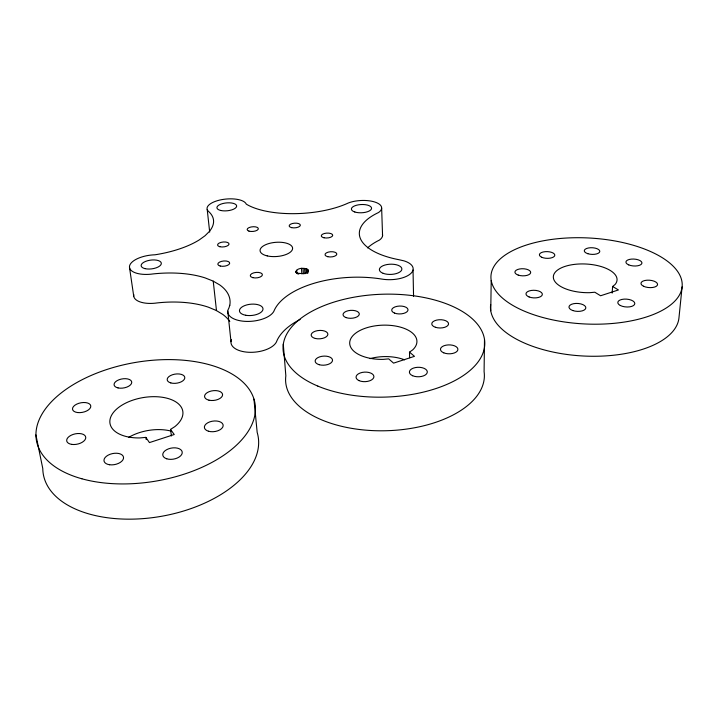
<?xml version="1.0" encoding="UTF-8"?>
<svg xmlns="http://www.w3.org/2000/svg" width="718" height="718" viewBox="0 0 718 718"><rect width="100%" height="100%" fill="white"/><g stroke="black" fill="none" stroke-linecap="round" stroke-linejoin="round"><path stroke-width="1.08" d="M484.488 339.524L484.094 371.718A99.425 53.051 -1.6 0 1 385.045 430.764A99.425 53.051 -1.6 0 1 285.845 375.837L283.278 344.11M490.753 310.768L491.211 280.469M612.149 293.097L612.616 286.473L615.057 284.516A31.906 14.315 2.9 0 0 591.228 264.484A31.906 14.315 2.9 0 0 553.336 276.717A31.906 14.315 2.9 0 0 589.801 292.675L594.827 292.226L600.58 295.762L618.431 289.955L612.616 286.473M682.1 286.895A95.745 43.035 2.9 0 1 534.811 315.094A95.745 43.035 2.9 0 1 542.79 240.889A95.745 43.035 2.9 0 1 682.1 286.895L678.941 318.011A94.417 44.48 3.3 0 1 579.408 355.76A94.417 44.48 3.3 0 1 490.663 304.495M297.584 273.89L296.211 272.643L296.669 270.291A6.067 2.755 -4 0 1 301.47 268.317L305.976 268.613L307.896 269.645L308.291 271.045L307.053 272.445A6.067 2.755 -4 0 1 302.951 273.702L297.44 273.172L296.112 272.014L296.669 270.291L296.884 273.531M409.502 352.143L412.751 349.828A33.62 17.097 -1.8 0 0 394.406 325.855A33.62 17.097 -1.8 0 0 350.178 340.135A33.62 17.097 -1.8 0 0 383.224 359.368L388.698 358.865L393.572 363.137L414.474 356.334L409.502 352.143L409.628 357.726M170.516 429.409L174.842 426.636A36.905 19.987 -9.5 0 0 164.314 397.61A36.905 19.987 -9.5 0 0 112.008 414.492A36.905 19.987 -9.5 0 0 139.848 437.935L145.862 437.379L149.443 442.593L174.241 434.516L170.516 429.409L171.431 435.97M298.589 273.558L298.715 274.204M35.9 434.884L42.784 468.549A109.055 61.91 -10 0 0 160.105 516.529A109.055 61.91 -10 0 0 257.179 432.416L253.948 399.127M296.606 272.643L296.731 273.352M296.112 272.014L296.211 272.643M145.862 437.379L146.203 439.578M129.518 267.581L133.745 296.292M296.31 270.65L296.462 272.993M207.215 209.521L209.683 232.085M213.228 281.151L216.477 310.598M227.777 311.163L230.99 341.66M296.013 271.341L296.058 271.799M301.47 268.317L301.829 273.764M303.059 268.227L303.4 273.684M304.594 268.326L304.917 273.791M305.976 268.613L306.209 272.984M307.098 269.062L307.322 273.432M307.896 269.645L308.058 272.921M381.653 208.328L382.568 235.71M413.029 269.995L413.559 296.39M382.407 234.23A19.951 8.562 -2.6 0 1 379.436 240.081A69.413 31.009 -0.9 0 0 367.589 247.889M300.115 319.492A78.397 40.073 -2.7 0 0 276.385 342.064A23.218 11.641 -5.5 0 1 248.455 352.26A23.218 11.641 -5.5 0 1 231.519 339.605M229.787 321.538A76.53 37.372 -8.1 0 0 222.795 314.439L216.271 310.481L208.462 307.214A76.53 37.372 -8.1 0 0 157.152 302.924A21.612 9.828 -7.6 0 1 133.79 294.559M128.513 437.468A36.313 20.562 -9.9 0 1 171.306 431.15M370.012 358.641A33.127 17.636 -1.6 0 1 404.611 359.835M229.787 305.303L228.862 308.184A23.55 11.273 -5.4 0 0 244.47 321.314A23.55 11.273 -5.4 0 0 273.809 311.415A79.527 38.808 -2.7 0 1 381.976 279.105A22.518 10.232 -1.8 0 0 410.22 274.007A22.518 10.232 -1.8 0 0 404.063 260.876L399.002 259.719A70.301 29.932 -1.1 0 1 378.485 212.555A20.185 8.257 -2.6 0 0 374.679 201.982A20.185 8.257 -2.6 0 0 348.239 203.023A64.584 25.247 -3.8 0 1 246.274 204.136A19.817 7.925 -5.4 0 0 221.413 199.712A19.817 7.925 -5.4 0 0 208.543 211.433A67.277 27.329 -7.1 0 1 209.36 231.456L205.061 235.728L199.344 239.848A67.277 27.329 -7.1 0 1 154.944 254.8A21.89 9.487 -7.4 0 0 129.482 266.504A21.89 9.487 -7.4 0 0 153.176 273.917A77.607 36.16 -7.9 0 1 205.133 277.911L213.022 281.034L219.609 284.849A77.607 36.16 -7.9 0 1 229.787 305.303M267.231 255.904A16.334 7.117 -4.5 0 0 292.576 248.85A16.334 7.117 -4.5 0 0 269.16 243.465A16.334 7.117 -4.5 0 0 267.231 255.904M248.931 231.106A5.627 2.351 -5 0 0 258.211 229.239A5.627 2.351 -5 0 0 251.103 226.969A5.627 2.351 -5 0 0 248.931 231.106M324.006 237.784A5.735 2.45 -3.4 0 0 332.721 235.342A5.735 2.45 -3.4 0 0 324.276 233.521A5.735 2.45 -3.4 0 0 324.006 237.784M219.87 246.732A5.762 2.468 -5.7 0 0 228.997 244.291A5.762 2.468 -5.7 0 0 221.018 242.379A5.762 2.468 -5.7 0 0 219.87 246.732M327.785 256.703A5.923 2.621 -3.3 0 0 336.832 254.163A5.923 2.621 -3.3 0 0 328.144 252.153A5.923 2.621 -3.3 0 0 327.785 256.703M220.229 266.037A5.959 2.63 -5.8 0 0 229.661 263.443A5.959 2.63 -5.8 0 0 221.413 261.388A5.959 2.63 -5.8 0 0 220.229 266.037M252.844 277.66A6.085 2.755 -5.1 0 0 262.384 274.976A6.085 2.755 -5.1 0 0 253.804 272.822A6.085 2.755 -5.1 0 0 252.844 277.66M144.991 268.631A10.169 4.407 -7.4 0 0 161.236 264.062A10.169 4.407 -7.4 0 0 147.477 260.76A10.169 4.407 -7.4 0 0 144.991 268.631M220.947 210.518A9.908 3.958 -5.4 0 0 236.599 206.506A9.908 3.958 -5.4 0 0 222.831 203.526A9.908 3.958 -5.4 0 0 220.947 210.518M291.652 227.651A5.609 2.351 -4.1 0 0 300.339 225.326A5.609 2.351 -4.1 0 0 292.262 223.549A5.609 2.351 -4.1 0 0 291.652 227.651M245.709 315.256A11.82 5.654 -5.4 0 0 263.003 308.776A11.82 5.654 -5.4 0 0 244.973 305.491A11.82 5.654 -5.4 0 0 245.709 315.256M383.134 273.316A11.264 5.116 -1.8 0 0 401.64 270.076A11.264 5.116 -1.8 0 0 387.092 264.538A11.264 5.116 -1.8 0 0 383.134 273.316M354.818 211.998A10.097 4.128 -2.6 0 0 371.377 209.091A10.097 4.128 -2.6 0 0 358.273 204.854A10.097 4.128 -2.6 0 0 354.818 211.998M620.298 305.482A8.517 3.922 4.2 0 0 634.524 304.531A8.517 3.922 4.2 0 0 624.113 299.119A8.517 3.922 4.2 0 0 620.298 305.482M541.614 257.215A7.718 3.366 1.7 0 0 554.538 256.057A7.718 3.366 1.7 0 0 545.15 251.677A7.718 3.366 1.7 0 0 541.614 257.215M628.735 264.888A8.015 3.455 3.7 0 0 641.802 263.578A8.015 3.455 3.7 0 0 631.293 259.117A8.015 3.455 3.7 0 0 628.735 264.888M572.793 310.544A8.454 3.976 3.1 0 0 585.834 307.977A8.454 3.976 3.1 0 0 573.583 303.696A8.454 3.976 3.1 0 0 572.793 310.544M643.49 286.213A8.329 3.698 4.3 0 0 657.329 285.288A8.329 3.698 4.3 0 0 646.99 280.2A8.329 3.698 4.3 0 0 643.49 286.213M587.871 253.714A7.763 3.33 2.6 0 0 599.79 251.497A7.763 3.33 2.6 0 0 588.464 247.97A7.763 3.33 2.6 0 0 587.871 253.714M518.243 275.102A7.889 3.554 1.4 0 0 530.665 272.768A7.889 3.554 1.4 0 0 519.527 268.99A7.889 3.554 1.4 0 0 518.243 275.102M529.094 296.956A8.185 3.805 1.9 0 0 542.269 294.865A8.185 3.805 1.9 0 0 531.158 290.476A8.185 3.805 1.9 0 0 529.094 296.956M81.906 478.789A110.841 60.204 -9.6 0 0 254.908 414.762A110.841 60.204 -9.6 0 0 100.161 371.825A110.841 60.204 -9.6 0 0 81.906 478.789M166.738 458.793A9.819 5.618 -9.3 0 0 182.184 453.166A9.819 5.618 -9.3 0 0 168.595 448.822A9.819 5.618 -9.3 0 0 166.738 458.793M118.039 387.917A8.939 4.595 -9.6 0 0 131.735 382.604A8.939 4.595 -9.6 0 0 118.919 379.786A8.939 4.595 -9.6 0 0 118.039 387.917M208.983 400.186A9.083 4.882 -7.2 0 0 222.598 394.792A9.083 4.882 -7.2 0 0 209.126 391.678A9.083 4.882 -7.2 0 0 208.983 400.186M109.621 464.752A9.926 5.6 -11.3 0 0 123.523 457.249A9.926 5.6 -11.3 0 0 108.14 455.158A9.926 5.6 -11.3 0 0 109.621 464.752M208.417 431.213A9.469 5.304 -7.5 0 0 223.145 425.927A9.469 5.304 -7.5 0 0 209.719 421.897A9.469 5.304 -7.5 0 0 208.417 431.213M170.803 382.918A8.867 4.604 -8.1 0 0 184.759 378.233A8.867 4.604 -8.1 0 0 172.455 374.751A8.867 4.604 -8.1 0 0 170.803 382.918M77.58 412.545A9.28 4.838 -11.1 0 0 90.782 405.966A9.28 4.838 -11.1 0 0 76.584 404.207A9.28 4.838 -11.1 0 0 77.58 412.545M71.764 444.388A9.693 5.25 -11.9 0 0 85.756 437.406A9.693 5.25 -11.9 0 0 71.118 435.261A9.693 5.25 -11.9 0 0 71.764 444.388M317.814 386.078A100.924 51.454 -1.8 0 0 482.954 353.148A100.924 51.454 -1.8 0 0 350.887 297.791A100.924 51.454 -1.8 0 0 317.814 386.078M412.635 375.729A8.957 4.748 -0.6 0 0 427.183 372.768A8.957 4.748 -0.6 0 0 415.255 367.598A8.957 4.748 -0.6 0 0 412.635 375.729M346.103 317.607A8.149 3.976 -2.7 0 0 359.224 314.61A8.149 3.976 -2.7 0 0 348.203 310.714A8.149 3.976 -2.7 0 0 346.103 317.607M435.386 327.264A8.383 4.137 -0.2 0 0 448.526 324.159A8.383 4.137 -0.2 0 0 436.58 320.111A8.383 4.137 -0.2 0 0 435.386 327.264M359 380.612A8.948 4.784 -2.3 0 0 373.719 377.632A8.948 4.784 -2.3 0 0 362.213 372.418A8.948 4.784 -2.3 0 0 359 380.612M443.76 352.834A8.724 4.47 0.2 0 0 457.806 350.025A8.724 4.47 0.2 0 0 445.968 345.187A8.724 4.47 0.2 0 0 443.76 352.834M394.568 313.093A8.149 3.949 -1.4 0 0 407.878 310.562A8.149 3.949 -1.4 0 0 397.144 306.317A8.149 3.949 -1.4 0 0 394.568 313.093M315.328 338.465A8.374 4.2 -3.6 0 0 327.884 334.238A8.374 4.2 -3.6 0 0 315.355 331.178A8.374 4.2 -3.6 0 0 315.328 338.465M319.214 364.708A8.697 4.532 -3.6 0 0 332.524 360.436A8.697 4.532 -3.6 0 0 319.797 356.819A8.697 4.532 -3.6 0 0 319.214 364.708"/></g></svg>
